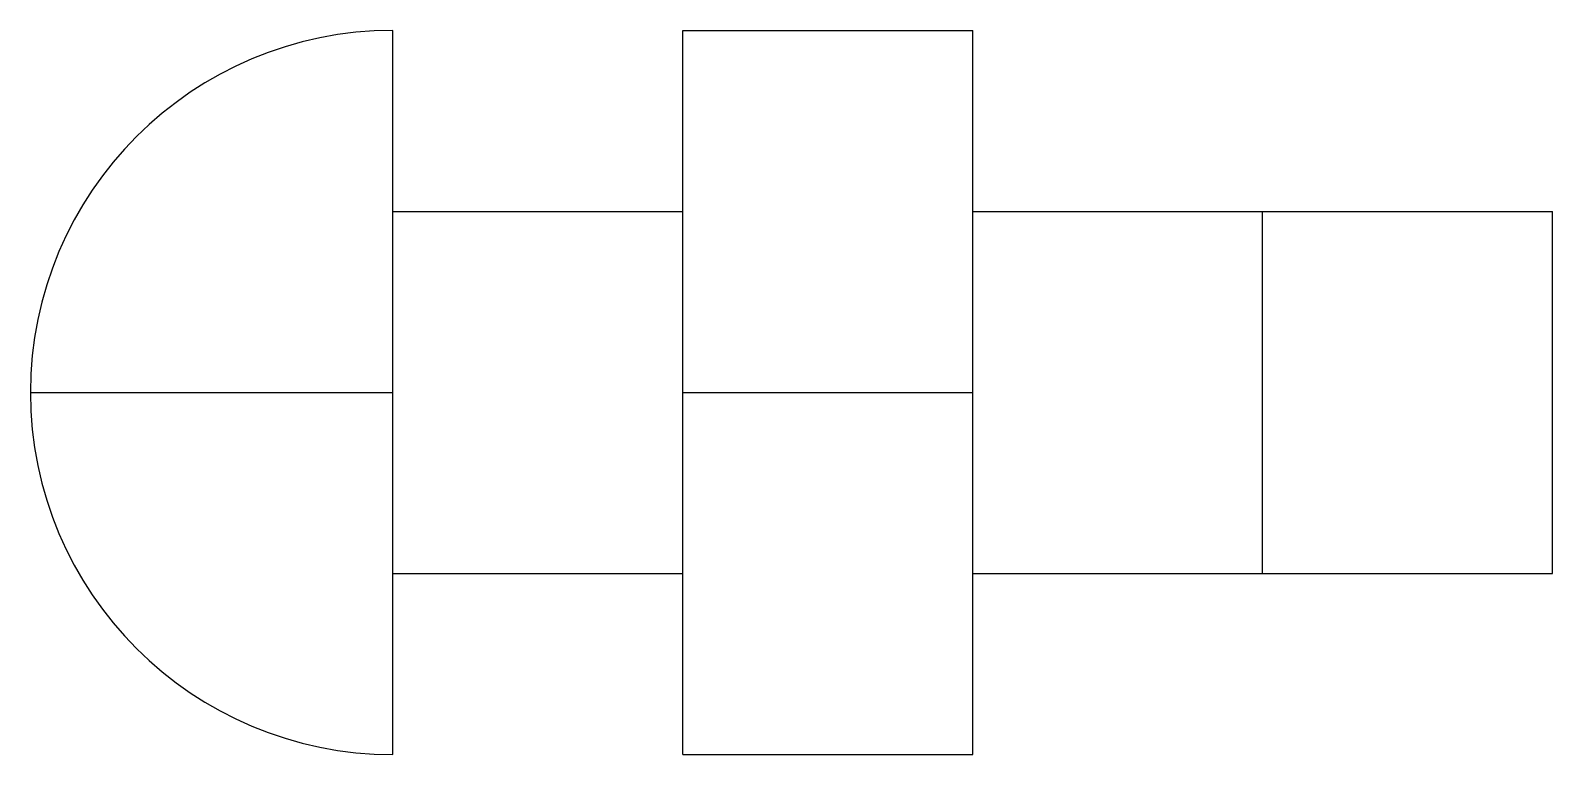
# Model space of a CAD drawing. Header units: millimetres. Extents: x 1490.22 to 1492.32, y 1336.78 to 1337.78.
import ezdxf

# ---------------------------------------------------------------- set-up
doc = ezdxf.new("R2010")
doc.units = ezdxf.units.MM
doc.header["$LTSCALE"] = 10
doc.layers.add('Playground', color=2, linetype='Continuous')

msp = doc.modelspace()

# ---------------------------------------------------------------- linework, layer by layer
at = {"layer": 'Playground'}
for p, q in [((1490.7157, 1336.7772), (1490.7157, 1337.7772)), ((1491.1157, 1336.7772), (1491.1157, 1337.7772)), ((1491.1157, 1337.7772), (1491.5157, 1337.7772)), ((1491.5157, 1336.7772), (1491.5157, 1337.7772)), ((1490.7157, 1337.5272), (1491.1157, 1337.5272)), ((1491.5157, 1337.5272), (1492.3157, 1337.5272)), ((1491.9157, 1337.0272), (1491.9157, 1337.5272)), ((1492.3157, 1337.0272), (1492.3157, 1337.5272)), ((1490.2157, 1337.2772), (1490.7157, 1337.2772)), ((1491.1157, 1337.2772), (1491.5157, 1337.2772)), ((1490.7157, 1337.0272), (1491.1157, 1337.0272)), ((1491.5157, 1337.0272), (1492.3157, 1337.0272)), ((1491.1157, 1336.7772), (1491.5157, 1336.7772))]:
    msp.add_line(p, q, dxfattribs=at)
msp.add_arc((1490.7157, 1337.2772), 0.5, 90, 270, dxfattribs=at)

doc.saveas('drawing.dxf')
